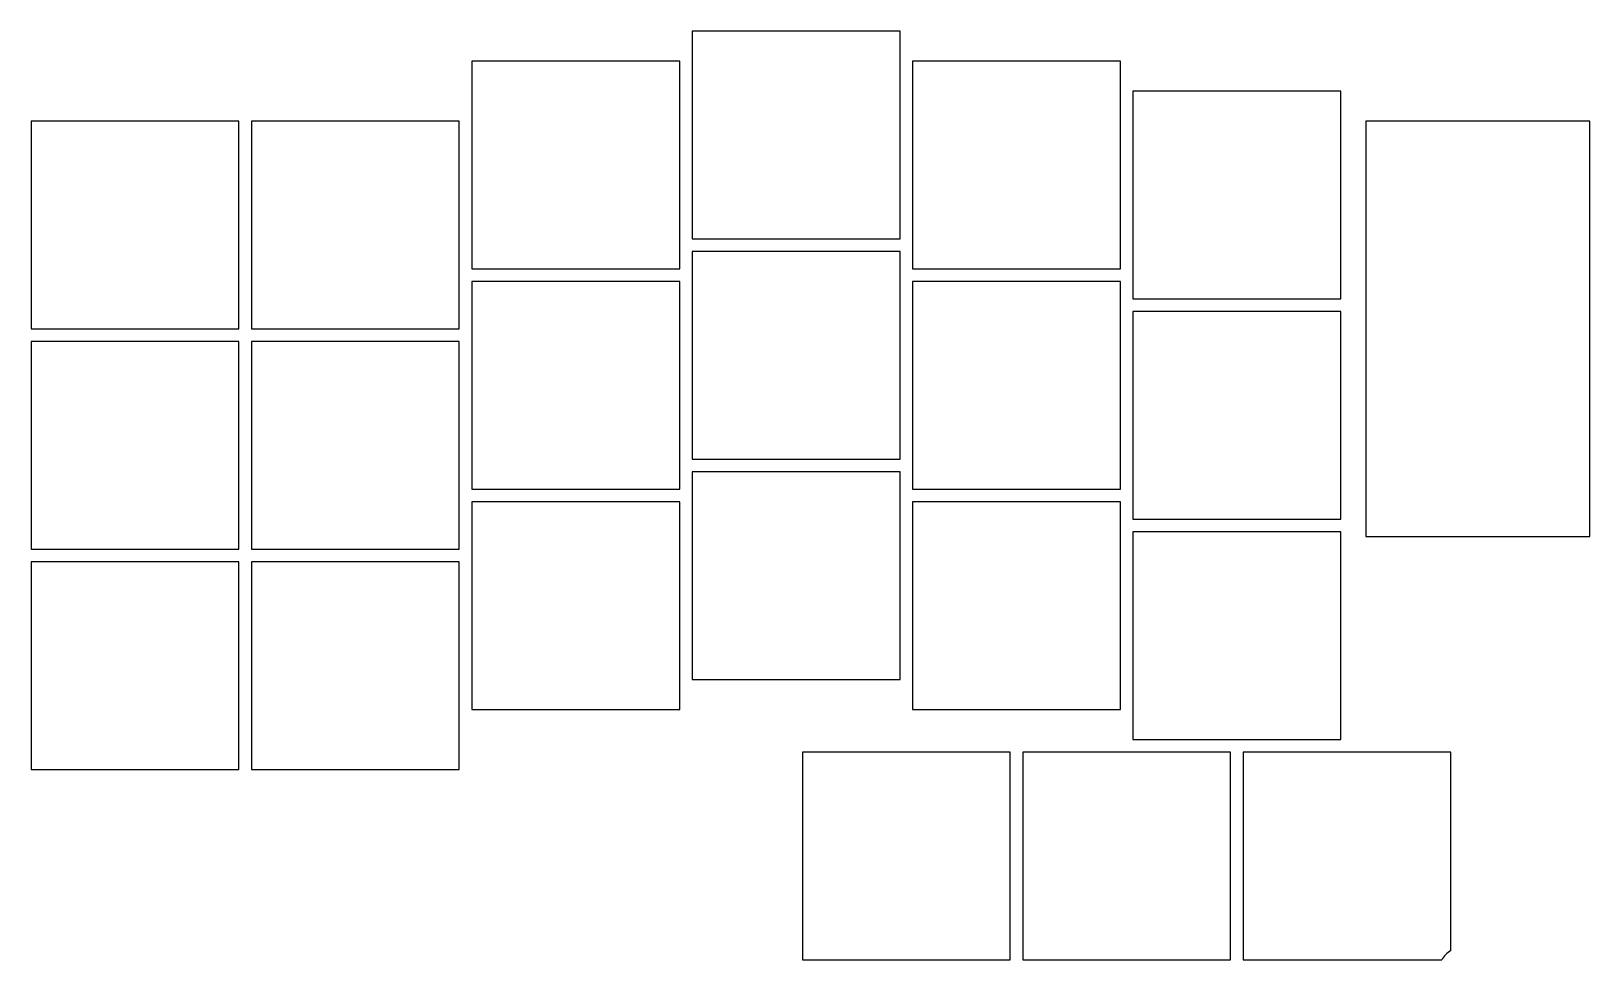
# Model space of a CAD drawing. Header units: millimetres. Extents: x -8 to 116, y -23 to 50.
import ezdxf

# ---------------------------------------------------------------- set-up
doc = ezdxf.new("R2010")
doc.units = ezdxf.units.MM

msp = doc.modelspace()

# ---------------------------------------------------------------- linework, layer by layer
for p, q in [((60.75, 50.393), (44.25, 50.393)), ((44.25, 50.393), (44.25, 33.893)), ((60.75, 33.893), (60.75, 50.393)), ((43.25, 48.012), (26.75, 48.012)), ((26.75, 48.012), (26.75, 31.512)), ((43.25, 31.512), (43.25, 48.012)), ((78.25, 48.012), (61.75, 48.012)), ((61.75, 48.012), (61.75, 31.512)), ((78.25, 31.512), (78.25, 48.012)), ((95.75, 45.631), (79.25, 45.631)), ((79.25, 45.631), (79.25, 29.131)), ((95.75, 29.131), (95.75, 45.631)), ((8.25, 43.25), (-8.25, 43.25)), ((-8.25, 43.25), (-8.25, 26.75)), ((8.25, 26.75), (8.25, 43.25)), ((25.75, 43.25), (9.25, 43.25)), ((9.25, 43.25), (9.25, 26.75)), ((25.75, 26.75), (25.75, 43.25)), ((115.53, 43.25), (97.75, 43.25)), ((97.75, 43.25), (97.75, 10.25)), ((115.53, 10.25), (115.53, 43.25)), ((44.25, 33.893), (60.75, 33.893)), ((60.75, 32.893), (44.25, 32.893)), ((44.25, 32.893), (44.25, 16.393)), ((60.75, 16.393), (60.75, 32.893)), ((26.75, 31.512), (43.25, 31.512)), ((61.75, 31.512), (78.25, 31.512)), ((43.25, 30.512), (26.75, 30.512)), ((26.75, 30.512), (26.75, 14.012)), ((43.25, 14.012), (43.25, 30.512)), ((78.25, 30.512), (61.75, 30.512)), ((61.75, 30.512), (61.75, 14.012)), ((78.25, 14.012), (78.25, 30.512)), ((79.25, 29.131), (95.75, 29.131)), ((95.75, 28.131), (79.25, 28.131)), ((79.25, 28.131), (79.25, 11.631)), ((95.75, 11.631), (95.75, 28.131)), ((-8.25, 26.75), (8.25, 26.75)), ((9.25, 26.75), (25.75, 26.75)), ((8.25, 25.75), (-8.25, 25.75)), ((-8.25, 25.75), (-8.25, 9.25)), ((8.25, 9.25), (8.25, 25.75)), ((25.75, 25.75), (9.25, 25.75)), ((9.25, 25.75), (9.25, 9.25)), ((25.75, 9.25), (25.75, 25.75)), ((44.25, 16.393), (60.75, 16.393)), ((60.75, 15.393), (44.25, 15.393)), ((44.25, 15.393), (44.25, -1.107)), ((60.75, -1.107), (60.75, 15.393)), ((26.75, 14.012), (43.25, 14.012)), ((61.75, 14.012), (78.25, 14.012)), ((43.25, 13.012), (26.75, 13.012)), ((26.75, 13.012), (26.75, -3.488)), ((43.25, -3.488), (43.25, 13.012)), ((78.25, 13.012), (61.75, 13.012)), ((61.75, 13.012), (61.75, -3.488)), ((78.25, -3.488), (78.25, 13.012)), ((79.25, 11.631), (95.75, 11.631)), ((95.75, 10.631), (79.25, 10.631)), ((79.25, 10.631), (79.25, -5.869)), ((95.75, -5.869), (95.75, 10.631)), ((97.75, 10.25), (115.53, 10.25)), ((-8.25, 9.25), (8.25, 9.25)), ((9.25, 9.25), (25.75, 9.25)), ((8.25, 8.25), (-8.25, 8.25)), ((-8.25, 8.25), (-8.25, -8.25)), ((8.25, -8.25), (8.25, 8.25)), ((25.75, 8.25), (9.25, 8.25)), ((9.25, 8.25), (9.25, -8.25)), ((25.75, -8.25), (25.75, 8.25)), ((44.25, -1.107), (60.75, -1.107)), ((26.75, -3.488), (43.25, -3.488)), ((61.75, -3.488), (78.25, -3.488)), ((79.25, -5.869), (95.75, -5.869)), ((69.5, -6.869), (53, -6.869)), ((53, -6.869), (53, -23.369)), ((69.5, -23.369), (69.5, -6.869)), ((87, -6.869), (70.5, -6.869)), ((70.5, -6.869), (70.5, -23.369)), ((87, -23.369), (87, -6.869)), ((104.5, -6.869), (88, -6.869)), ((88, -6.869), (88, -23.369)), ((104.5, -22.637), (104.5, -6.869)), ((-8.25, -8.25), (8.25, -8.25)), ((9.25, -8.25), (25.75, -8.25)), ((53, -23.369), (69.5, -23.369)), ((70.5, -23.369), (87, -23.369)), ((88, -23.369), (103.768, -23.369))]:
    msp.add_line(p, q)
msp.add_arc((105.5, -24.369), 2, 480, 510)

doc.saveas('drawing.dxf')
